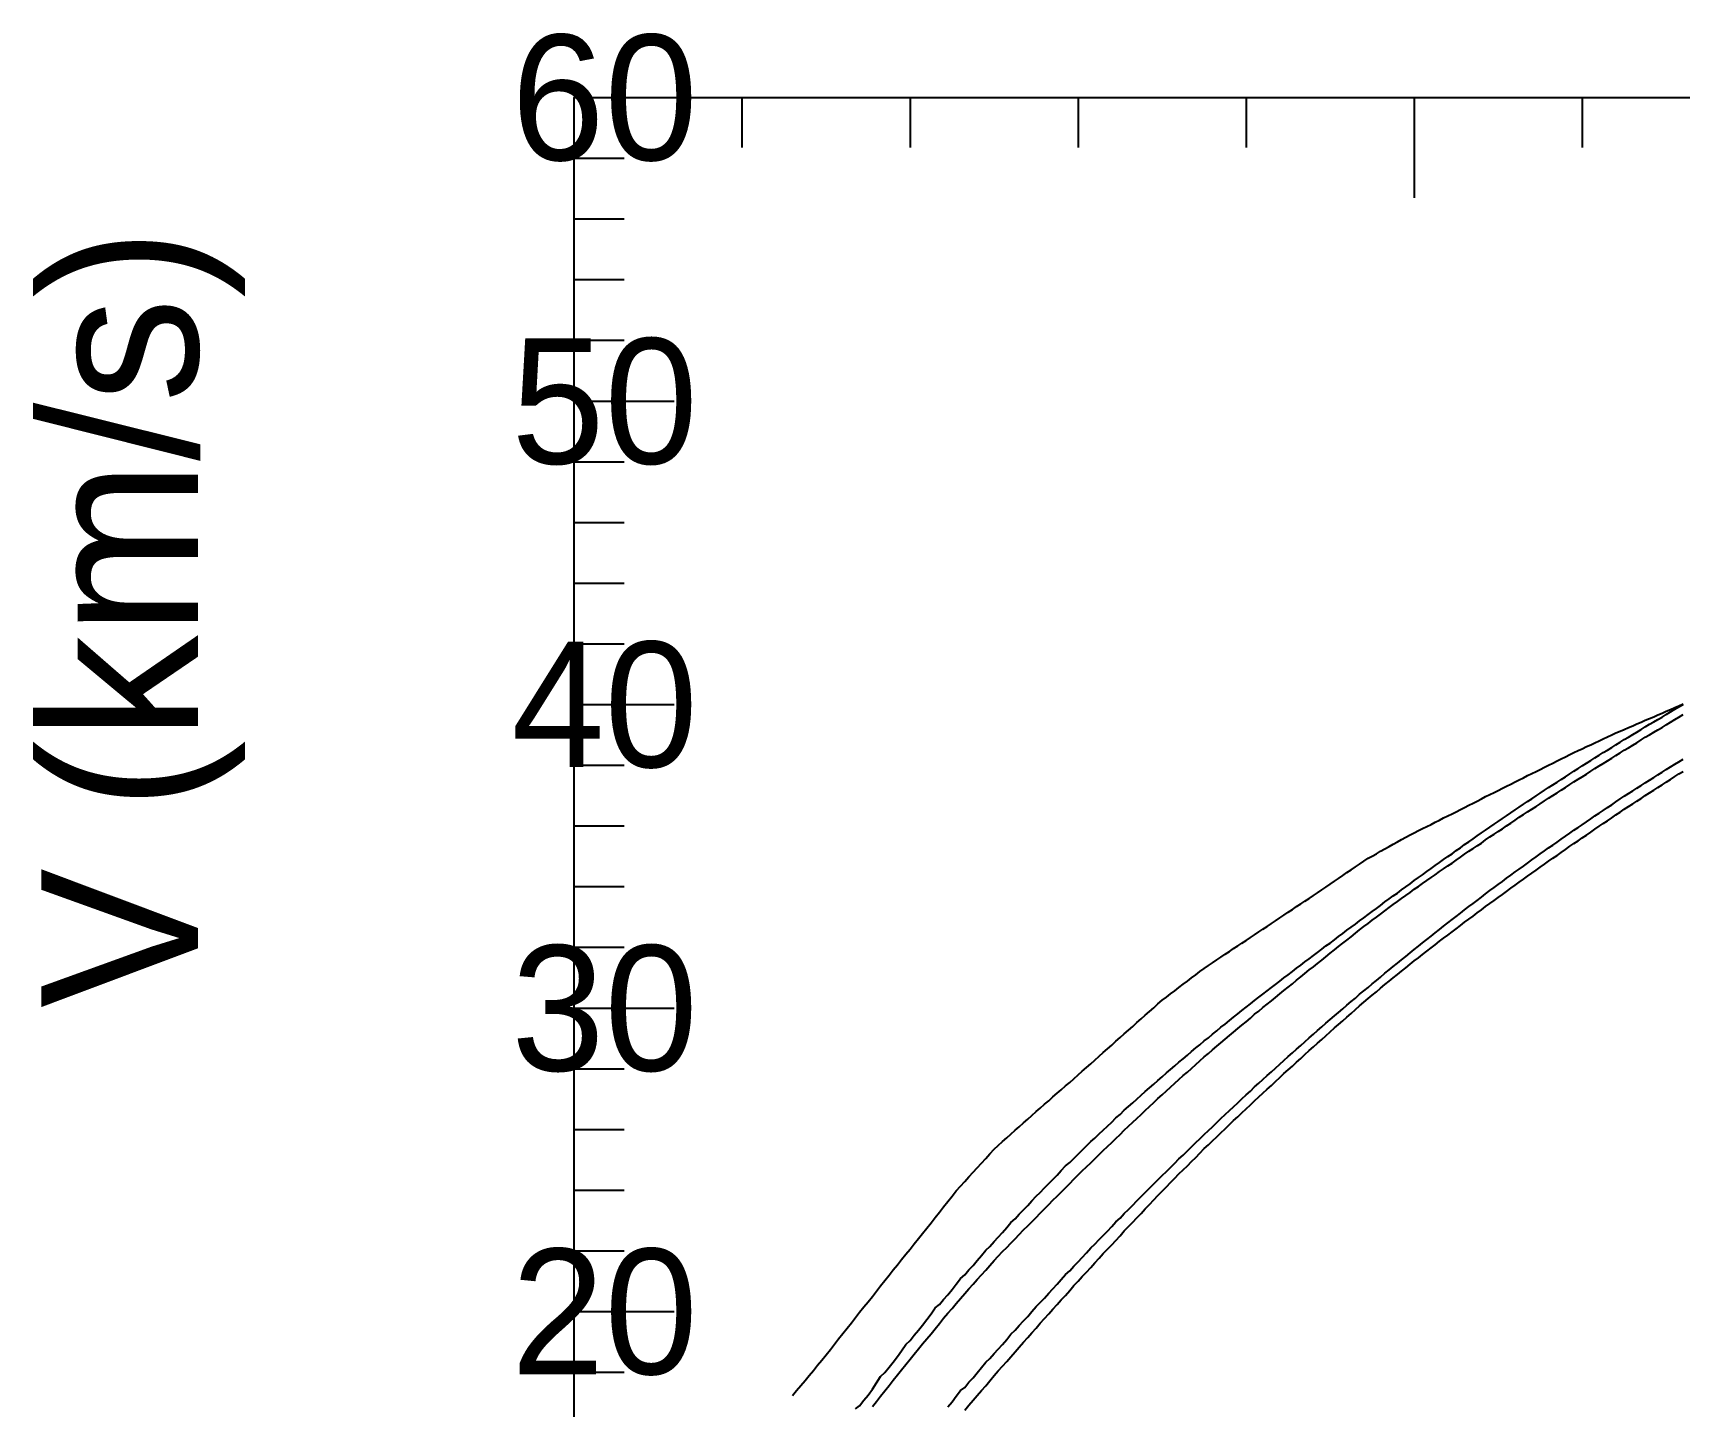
# Model space of a CAD drawing. Extents: x -35 to 179, y -35 to 142.
# Drawn here: x -34.5 to 70.5, y 32.7 to 120.3 of the extents above; entities that cross this region are included whole.
import ezdxf

# ---------------------------------------------------------------- set-up
doc = ezdxf.new("R2010")
doc.units = 0

msp = doc.modelspace()

# ---------------------------------------------------------------- linework, layer by layer
at = {"color": 0}
for p, q in [((10.72, 116.19), (10.72, 112.99)), ((21.45, 116.19), (21.45, 112.99)), ((32.17, 116.19), (32.17, 112.99)), ((42.9, 116.19), (42.9, 112.99)), ((53.62, 116.19), (53.62, 109.79)), ((64.35, 116.19), (64.35, 112.99)), ((0, 112.31), (3.2, 112.31)), ((0, 108.44), (3.2, 108.44)), ((0, 104.57), (3.2, 104.57)), ((0, 100.7), (3.2, 100.7)), ((0, 96.82), (6.4, 96.82)), ((0, 92.95), (3.2, 92.95)), ((0, 89.08), (3.2, 89.08)), ((0, 85.2), (3.2, 85.2)), ((0, 81.33), (3.2, 81.33)), ((0, 77.46), (6.4, 77.46)), ((0, 73.59), (3.2, 73.59)), ((0, 69.71), (3.2, 69.71)), ((0, 65.84), (3.2, 65.84)), ((0, 61.97), (3.2, 61.97)), ((0, 58.09), (6.4, 58.09)), ((0, 54.22), (3.2, 54.22)), ((0, 50.35), (3.2, 50.35)), ((0, 46.47), (3.2, 46.47)), ((0, 42.6), (3.2, 42.6)), ((0, 38.73), (6.4, 38.73)), ((0, 34.86), (3.2, 34.86))]:
    msp.add_line(p, q, dxfattribs=at)
msp.add_lwpolyline([(0, 0), (0, 116.19), (179.2, 116.19), (179.2, 0)], close=True, dxfattribs=at)
at = {"color": 6}
msp.add_lwpolyline([(13.94, 33.36), (14.21, 33.69), (14.48, 34.01), (14.75, 34.33), (15.01, 34.65), (15.28, 34.97), (15.55, 35.3), (15.82, 35.62), (16.09, 35.96), (16.36, 36.3), (16.62, 36.64), (16.89, 36.98), (17.16, 37.32), (17.43, 37.66), (17.7, 38), (17.96, 38.34), (18.23, 38.68), (18.5, 39.02), (18.77, 39.35), (19.04, 39.69), (19.3, 40.03), (19.57, 40.37), (19.84, 40.7), (20.11, 41.04), (20.38, 41.38), (20.65, 41.71), (20.91, 42.04), (21.18, 42.38), (21.45, 42.71), (21.72, 43.05), (21.99, 43.38), (22.25, 43.71), (22.52, 44.05), (22.79, 44.39), (23.06, 44.73), (23.33, 45.07), (23.59, 45.41), (23.86, 45.75), (24.13, 46.09), (24.4, 46.42), (24.67, 46.73), (24.94, 47.02), (25.2, 47.32), (25.47, 47.61), (25.74, 47.9), (26.01, 48.2), (26.28, 48.49), (26.54, 48.78), (26.81, 49.08), (27.08, 49.33), (27.35, 49.57), (27.62, 49.81), (27.88, 50.05), (28.15, 50.29), (28.42, 50.52), (28.69, 50.76), (28.96, 51), (29.23, 51.24), (29.49, 51.48), (29.76, 51.71), (30.03, 51.95), (30.3, 52.18), (30.57, 52.42), (30.83, 52.65), (31.1, 52.88), (31.37, 53.12), (31.64, 53.35), (31.91, 53.58), (32.17, 53.82), (32.44, 54.06), (32.71, 54.3), (32.98, 54.53), (33.25, 54.77), (33.52, 55.01), (33.78, 55.25), (34.05, 55.49), (34.32, 55.73), (34.59, 55.97), (34.86, 56.21), (35.12, 56.45), (35.39, 56.68), (35.66, 56.92), (35.93, 57.16), (36.2, 57.4), (36.46, 57.64), (36.73, 57.87), (37, 58.11), (37.27, 58.35), (37.54, 58.59), (37.81, 58.78), (38.07, 58.99), (38.34, 59.19), (38.61, 59.4), (38.88, 59.61), (39.15, 59.81), (39.41, 60.02), (39.68, 60.22), (39.95, 60.43), (40.22, 60.62), (40.49, 60.8), (40.75, 60.98), (41.02, 61.16), (41.29, 61.34), (41.56, 61.52), (41.83, 61.7), (42.1, 61.88), (42.36, 62.06), (42.63, 62.24), (42.9, 62.41), (43.17, 62.59), (43.44, 62.77), (43.7, 62.95), (43.97, 63.13), (44.24, 63.3), (44.51, 63.48), (44.78, 63.66), (45.04, 63.84), (45.31, 64.02), (45.58, 64.2), (45.85, 64.38), (46.12, 64.56), (46.39, 64.73), (46.65, 64.91), (46.92, 65.09), (47.19, 65.27), (47.46, 65.45), (47.73, 65.63), (47.99, 65.81), (48.26, 65.99), (48.53, 66.18), (48.8, 66.36), (49.07, 66.55), (49.33, 66.73), (49.6, 66.91), (49.87, 67.1), (50.14, 67.28), (50.41, 67.46), (50.68, 67.65), (50.94, 67.79), (51.21, 67.94), (51.48, 68.09), (51.75, 68.24), (52.02, 68.39), (52.28, 68.54), (52.55, 68.69), (52.82, 68.84), (53.09, 68.99), (53.36, 69.14), (53.62, 69.27), (53.89, 69.41), (54.16, 69.54), (54.43, 69.68), (54.7, 69.81), (54.97, 69.95), (55.23, 70.08), (55.5, 70.22), (55.77, 70.35), (56.04, 70.49), (56.31, 70.62), (56.57, 70.76), (56.84, 70.89), (57.11, 71.03), (57.38, 71.17), (57.65, 71.3), (57.91, 71.44), (58.18, 71.58), (58.45, 71.71), (58.72, 71.85), (58.99, 71.98), (59.26, 72.11), (59.52, 72.25), (59.79, 72.38), (60.06, 72.52), (60.33, 72.65), (60.6, 72.78), (60.86, 72.92), (61.13, 73.05), (61.4, 73.19), (61.67, 73.32), (61.94, 73.45), (62.2, 73.59), (62.47, 73.72), (62.74, 73.86), (63.01, 73.99), (63.28, 74.12), (63.55, 74.26), (63.81, 74.39), (64.08, 74.52), (64.35, 74.64), (64.62, 74.77), (64.89, 74.89), (65.15, 75.02), (65.42, 75.14), (65.69, 75.27), (65.96, 75.39), (66.23, 75.52), (66.49, 75.64), (66.76, 75.76), (67.03, 75.87), (67.3, 75.99), (67.57, 76.1), (67.84, 76.22), (68.1, 76.33), (68.37, 76.45), (68.64, 76.57), (68.91, 76.68), (69.18, 76.8), (69.44, 76.91), (69.71, 77.03), (69.98, 77.14), (70.25, 77.26), (70.52, 77.37), (70.78, 77.49)], dxfattribs=at)
at = {"color": 3}
for points in [[(17.96, 32.51), (18.23, 32.71), (18.5, 33.07), (18.77, 33.4), (19.04, 33.77), (19.3, 34.17), (19.57, 34.59), (19.84, 34.83), (20.11, 35.17), (20.38, 35.5), (20.65, 35.85), (20.91, 36.22), (21.18, 36.62), (21.45, 36.87), (21.72, 37.21), (21.99, 37.53), (22.25, 37.86), (22.52, 38.21), (22.79, 38.58), (23.06, 38.97), (23.33, 39.17), (23.59, 39.49), (23.86, 39.8), (24.13, 40.13), (24.4, 40.47), (24.67, 40.84), (24.94, 41.06), (25.2, 41.38), (25.47, 41.67), (25.74, 41.98), (26.01, 42.31), (26.28, 42.65), (26.54, 42.88), (26.81, 43.2), (27.08, 43.47), (27.35, 43.77), (27.62, 44.08), (27.88, 44.4), (28.15, 44.64), (28.42, 44.93), (28.69, 45.21), (28.96, 45.49), (29.23, 45.78), (29.49, 46.09), (29.76, 46.33), (30.03, 46.61), (30.3, 46.89), (30.57, 47.15), (30.83, 47.43), (31.1, 47.72), (31.37, 48.02), (31.64, 48.23), (31.91, 48.5), (32.17, 48.76), (32.44, 49.02), (32.71, 49.29), (32.98, 49.58), (33.25, 49.79), (33.52, 50.06), (33.78, 50.3), (34.05, 50.55), (34.32, 50.81), (34.59, 51.08), (34.86, 51.3), (35.12, 51.57), (35.39, 51.8), (35.66, 52.04), (35.93, 52.28), (36.2, 52.54), (36.46, 52.76), (36.73, 53), (37, 53.24), (37.27, 53.47), (37.54, 53.71), (37.81, 53.95), (38.07, 54.17), (38.34, 54.4), (38.61, 54.64), (38.88, 54.86), (39.15, 55.08), (39.41, 55.32), (39.68, 55.56), (39.95, 55.75), (40.22, 55.99), (40.49, 56.2), (40.75, 56.42), (41.02, 56.64), (41.29, 56.87), (41.56, 57.07), (41.83, 57.3), (42.1, 57.51), (42.36, 57.72), (42.63, 57.93), (42.9, 58.15), (43.17, 58.35), (43.44, 58.58), (43.7, 58.78), (43.97, 58.98), (44.24, 59.19), (44.51, 59.4), (44.78, 59.6), (45.04, 59.81), (45.31, 60.02), (45.58, 60.22), (45.85, 60.42), (46.12, 60.63), (46.39, 60.83), (46.65, 61.03), (46.92, 61.24), (47.19, 61.44), (47.46, 61.64), (47.73, 61.84), (47.99, 62.05), (48.26, 62.24), (48.53, 62.45), (48.8, 62.65), (49.07, 62.84), (49.33, 63.05), (49.6, 63.25), (49.87, 63.45), (50.14, 63.66), (50.41, 63.85), (50.68, 64.05), (50.94, 64.25), (51.21, 64.45), (51.48, 64.64), (51.75, 64.86), (52.02, 65.05), (52.28, 65.24), (52.55, 65.43), (52.82, 65.63), (53.09, 65.83), (53.36, 66.02), (53.62, 66.22), (53.89, 66.41), (54.16, 66.6), (54.43, 66.8), (54.7, 66.99), (54.97, 67.18), (55.23, 67.38), (55.5, 67.57), (55.77, 67.75), (56.04, 67.94), (56.31, 68.14), (56.57, 68.32), (56.84, 68.52), (57.11, 68.7), (57.38, 68.89), (57.65, 69.07), (57.91, 69.26), (58.18, 69.44), (58.45, 69.64), (58.72, 69.82), (58.99, 70), (59.26, 70.18), (59.52, 70.36), (59.79, 70.54), (60.06, 70.74), (60.33, 70.91), (60.6, 71.09), (60.86, 71.26), (61.13, 71.44), (61.4, 71.62), (61.67, 71.8), (61.94, 71.99), (62.2, 72.16), (62.47, 72.33), (62.74, 72.5), (63.01, 72.68), (63.28, 72.85), (63.55, 73.03), (63.81, 73.2), (64.08, 73.37), (64.35, 73.54), (64.62, 73.71), (64.89, 73.88), (65.15, 74.06), (65.42, 74.22), (65.69, 74.39), (65.96, 74.55), (66.23, 74.72), (66.49, 74.89), (66.76, 75.06), (67.03, 75.22), (67.3, 75.38), (67.57, 75.54), (67.84, 75.7), (68.1, 75.87), (68.37, 76.04), (68.64, 76.2), (68.91, 76.35), (69.18, 76.51), (69.44, 76.66), (69.71, 76.83), (69.98, 76.98), (70.25, 77.15), (70.52, 77.3), (70.78, 77.45)], [(23.86, 32.64), (24.13, 32.97), (24.4, 33.32), (24.67, 33.69), (24.94, 33.89), (25.2, 34.21), (25.47, 34.5), (25.74, 34.81), (26.01, 35.15), (26.28, 35.5), (26.54, 35.73), (26.81, 36.05), (27.08, 36.33), (27.35, 36.63), (27.62, 36.95), (27.88, 37.29), (28.15, 37.53), (28.42, 37.83), (28.69, 38.13), (28.96, 38.42), (29.23, 38.73), (29.49, 39.05), (29.76, 39.3), (30.03, 39.59), (30.3, 39.89), (30.57, 40.17), (30.83, 40.47), (31.1, 40.78), (31.37, 41.1), (31.64, 41.32), (31.91, 41.62), (32.17, 41.89), (32.44, 42.18), (32.71, 42.48), (32.98, 42.79), (33.25, 43.02), (33.52, 43.32), (33.78, 43.58), (34.05, 43.86), (34.32, 44.15), (34.59, 44.45), (34.86, 44.69), (35.12, 44.98), (35.39, 45.24), (35.66, 45.51), (35.93, 45.79), (36.2, 46.07), (36.46, 46.32), (36.73, 46.59), (37, 46.87), (37.27, 47.13), (37.54, 47.4), (37.81, 47.67), (38.07, 47.92), (38.34, 48.19), (38.61, 48.46), (38.88, 48.71), (39.15, 48.97), (39.41, 49.24), (39.68, 49.52), (39.95, 49.75), (40.22, 50.02), (40.49, 50.27), (40.75, 50.52), (41.02, 50.78), (41.29, 51.05), (41.56, 51.29), (41.83, 51.56), (42.1, 51.79), (42.36, 52.04), (42.63, 52.3), (42.9, 52.55), (43.17, 52.79), (43.44, 53.06), (43.7, 53.29), (43.97, 53.53), (44.24, 53.78), (44.51, 54.03), (44.78, 54.26), (45.04, 54.5), (45.31, 54.75), (45.58, 54.99), (45.85, 55.23), (46.12, 55.47), (46.39, 55.7), (46.65, 55.94), (46.92, 56.19), (47.19, 56.42), (47.46, 56.65), (47.73, 56.89), (47.99, 57.13), (48.26, 57.35), (48.53, 57.59), (48.8, 57.81), (49.07, 58.04), (49.33, 58.27), (49.6, 58.51), (49.87, 58.73), (50.14, 58.97), (50.41, 59.18), (50.68, 59.4), (50.94, 59.63), (51.21, 59.85), (51.48, 60.07), (51.75, 60.31), (52.02, 60.52), (52.28, 60.74), (52.55, 60.95), (52.82, 61.17), (53.09, 61.39), (53.36, 61.61), (53.62, 61.83), (53.89, 62.04), (54.16, 62.25), (54.43, 62.47), (54.7, 62.68), (54.97, 62.89), (55.23, 63.11), (55.5, 63.31), (55.77, 63.52), (56.04, 63.73), (56.31, 63.94), (56.57, 64.14), (56.84, 64.36), (57.11, 64.56), (57.38, 64.76), (57.65, 64.96), (57.91, 65.17), (58.18, 65.37), (58.45, 65.58), (58.72, 65.78), (58.99, 65.97), (59.26, 66.17), (59.52, 66.37), (59.79, 66.56), (60.06, 66.78), (60.33, 66.96), (60.6, 67.15), (60.86, 67.34), (61.13, 67.54), (61.4, 67.73), (61.67, 67.92), (61.94, 68.12), (62.2, 68.31), (62.47, 68.49), (62.74, 68.68), (63.01, 68.87), (63.28, 69.06), (63.55, 69.25), (63.81, 69.43), (64.08, 69.61), (64.35, 69.79), (64.62, 69.98), (64.89, 70.16), (65.15, 70.36), (65.42, 70.53), (65.69, 70.7), (65.96, 70.88), (66.23, 71.06), (66.49, 71.24), (66.76, 71.43), (67.03, 71.6), (67.3, 71.77), (67.57, 71.94), (67.84, 72.11), (68.1, 72.29), (68.37, 72.47), (68.64, 72.64), (68.91, 72.8), (69.18, 72.97), (69.44, 73.14), (69.71, 73.31), (69.98, 73.48), (70.25, 73.65), (70.52, 73.81), (70.78, 73.97)]]:
    msp.add_lwpolyline(points, dxfattribs=at)
at = {"color": 4}
for points in [[(19.04, 32.66), (19.3, 32.99), (19.57, 33.32), (19.84, 33.67), (20.11, 34.01), (20.38, 34.35), (20.65, 34.68), (20.91, 35.01), (21.18, 35.34), (21.45, 35.68), (21.72, 36.01), (21.99, 36.35), (22.25, 36.67), (22.52, 36.99), (22.79, 37.31), (23.06, 37.63), (23.33, 37.97), (23.59, 38.31), (23.86, 38.62), (24.13, 38.93), (24.4, 39.25), (24.67, 39.55), (24.94, 39.87), (25.2, 40.18), (25.47, 40.48), (25.74, 40.77), (26.01, 41.07), (26.28, 41.36), (26.54, 41.67), (26.81, 41.98), (27.08, 42.27), (27.35, 42.55), (27.62, 42.82), (27.88, 43.09), (28.15, 43.37), (28.42, 43.65), (28.69, 43.93), (28.96, 44.2), (29.23, 44.46), (29.49, 44.73), (29.76, 45.01), (30.03, 45.28), (30.3, 45.56), (30.57, 45.83), (30.83, 46.09), (31.1, 46.35), (31.37, 46.62), (31.64, 46.9), (31.91, 47.18), (32.17, 47.44), (32.44, 47.7), (32.71, 47.95), (32.98, 48.21), (33.25, 48.48), (33.52, 48.75), (33.78, 49.01), (34.05, 49.26), (34.32, 49.51), (34.59, 49.76), (34.86, 50.03), (35.12, 50.3), (35.39, 50.55), (35.66, 50.8), (35.93, 51.05), (36.2, 51.29), (36.46, 51.56), (36.73, 51.81), (37, 52.07), (37.27, 52.31), (37.54, 52.56), (37.81, 52.8), (38.07, 53.05), (38.34, 53.29), (38.61, 53.54), (38.88, 53.78), (39.15, 54.01), (39.41, 54.24), (39.68, 54.48), (39.95, 54.73), (40.22, 54.98), (40.49, 55.2), (40.75, 55.42), (41.02, 55.65), (41.29, 55.87), (41.56, 56.11), (41.83, 56.34), (42.1, 56.56), (42.36, 56.78), (42.63, 57), (42.9, 57.22), (43.17, 57.45), (43.44, 57.69), (43.7, 57.9), (43.97, 58.12), (44.24, 58.33), (44.51, 58.55), (44.78, 58.77), (45.04, 58.99), (45.31, 59.22), (45.58, 59.43), (45.85, 59.64), (46.12, 59.86), (46.39, 60.08), (46.65, 60.3), (46.92, 60.52), (47.19, 60.73), (47.46, 60.94), (47.73, 61.15), (47.99, 61.36), (48.26, 61.59), (48.53, 61.81), (48.8, 62.02), (49.07, 62.22), (49.33, 62.43), (49.6, 62.64), (49.87, 62.86), (50.14, 63.08), (50.41, 63.29), (50.68, 63.49), (50.94, 63.69), (51.21, 63.88), (51.48, 64.09), (51.75, 64.3), (52.02, 64.5), (52.28, 64.69), (52.55, 64.88), (52.82, 65.07), (53.09, 65.27), (53.36, 65.47), (53.62, 65.67), (53.89, 65.85), (54.16, 66.04), (54.43, 66.22), (54.7, 66.42), (54.97, 66.6), (55.23, 66.8), (55.5, 66.98), (55.77, 67.16), (56.04, 67.34), (56.31, 67.52), (56.57, 67.72), (56.84, 67.91), (57.11, 68.09), (57.38, 68.27), (57.65, 68.45), (57.91, 68.62), (58.18, 68.82), (58.45, 69.01), (58.72, 69.18), (58.99, 69.36), (59.26, 69.53), (59.52, 69.71), (59.79, 69.89), (60.06, 70.08), (60.33, 70.26), (60.6, 70.43), (60.86, 70.6), (61.13, 70.77), (61.4, 70.95), (61.67, 71.13), (61.94, 71.31), (62.2, 71.48), (62.47, 71.65), (62.74, 71.82), (63.01, 72), (63.28, 72.17), (63.55, 72.35), (63.81, 72.52), (64.08, 72.69), (64.35, 72.85), (64.62, 73.02), (64.89, 73.2), (65.15, 73.38), (65.42, 73.54), (65.69, 73.7), (65.96, 73.87), (66.23, 74.03), (66.49, 74.21), (66.76, 74.38), (67.03, 74.54), (67.3, 74.7), (67.57, 74.86), (67.84, 75.02), (68.1, 75.2), (68.37, 75.37), (68.64, 75.53), (68.91, 75.69), (69.18, 75.84), (69.44, 76), (69.71, 76.17), (69.98, 76.33), (70.25, 76.5), (70.52, 76.65), (70.78, 76.81)], [(24.94, 32.43), (25.2, 32.76), (25.47, 33.07), (25.74, 33.38), (26.01, 33.68), (26.28, 33.99), (26.54, 34.31), (26.81, 34.64), (27.08, 34.94), (27.35, 35.24), (27.62, 35.54), (27.88, 35.84), (28.15, 36.16), (28.42, 36.46), (28.69, 36.78), (28.96, 37.08), (29.23, 37.37), (29.49, 37.67), (29.76, 37.98), (30.03, 38.28), (30.3, 38.59), (30.57, 38.88), (30.83, 39.18), (31.1, 39.47), (31.37, 39.76), (31.64, 40.07), (31.91, 40.38), (32.17, 40.67), (32.44, 40.96), (32.71, 41.24), (32.98, 41.53), (33.25, 41.83), (33.52, 42.14), (33.78, 42.42), (34.05, 42.7), (34.32, 42.98), (34.59, 43.26), (34.86, 43.56), (35.12, 43.87), (35.39, 44.15), (35.66, 44.42), (35.93, 44.7), (36.2, 44.98), (36.46, 45.28), (36.73, 45.56), (37, 45.85), (37.27, 46.13), (37.54, 46.4), (37.81, 46.68), (38.07, 46.95), (38.34, 47.23), (38.61, 47.51), (38.88, 47.77), (39.15, 48.03), (39.41, 48.3), (39.68, 48.56), (39.95, 48.84), (40.22, 49.12), (40.49, 49.37), (40.75, 49.62), (41.02, 49.88), (41.29, 50.12), (41.56, 50.39), (41.83, 50.66), (42.1, 50.91), (42.36, 51.16), (42.63, 51.4), (42.9, 51.65), (43.17, 51.91), (43.44, 52.18), (43.7, 52.42), (43.97, 52.66), (44.24, 52.91), (44.51, 53.15), (44.78, 53.41), (45.04, 53.65), (45.31, 53.91), (45.58, 54.15), (45.85, 54.39), (46.12, 54.63), (46.39, 54.88), (46.65, 55.12), (46.92, 55.38), (47.19, 55.61), (47.46, 55.85), (47.73, 56.08), (47.99, 56.31), (48.26, 56.57), (48.53, 56.82), (48.8, 57.05), (49.07, 57.28), (49.33, 57.51), (49.6, 57.74), (49.87, 57.99), (50.14, 58.23), (50.41, 58.46), (50.68, 58.69), (50.94, 58.91), (51.21, 59.13), (51.48, 59.36), (51.75, 59.59), (52.02, 59.8), (52.28, 60.02), (52.55, 60.23), (52.82, 60.44), (53.09, 60.66), (53.36, 60.88), (53.62, 61.1), (53.89, 61.3), (54.16, 61.51), (54.43, 61.71), (54.7, 61.93), (54.97, 62.13), (55.23, 62.35), (55.5, 62.55), (55.77, 62.75), (56.04, 62.95), (56.31, 63.14), (56.57, 63.36), (56.84, 63.57), (57.11, 63.77), (57.38, 63.96), (57.65, 64.16), (57.91, 64.35), (58.18, 64.56), (58.45, 64.77), (58.72, 64.96), (58.99, 65.15), (59.26, 65.34), (59.52, 65.53), (59.79, 65.74), (60.06, 65.94), (60.33, 66.13), (60.6, 66.32), (60.86, 66.5), (61.13, 66.69), (61.4, 66.89), (61.67, 67.08), (61.94, 67.28), (62.2, 67.46), (62.47, 67.65), (62.74, 67.83), (63.01, 68.02), (63.28, 68.21), (63.55, 68.41), (63.81, 68.59), (64.08, 68.77), (64.35, 68.95), (64.62, 69.13), (64.89, 69.32), (65.15, 69.51), (65.42, 69.69), (65.69, 69.87), (65.96, 70.04), (66.23, 70.22), (66.49, 70.41), (66.76, 70.59), (67.03, 70.77), (67.3, 70.94), (67.57, 71.11), (67.84, 71.28), (68.1, 71.47), (68.37, 71.65), (68.64, 71.82), (68.91, 71.99), (69.18, 72.16), (69.44, 72.33), (69.71, 72.51), (69.98, 72.68), (70.25, 72.86), (70.52, 73.03), (70.78, 73.19)]]:
    msp.add_lwpolyline(points, dxfattribs=at)

# ---------------------------------------------------------------- texts
at = {"color": 0}
for s, p in [('60', (-4, 112.19)), ('50', (-4, 92.82)), ('40', (-4, 73.46)), ('30', (-4, 54.09)), ('20', (-4, 34.73))]:
    msp.add_text(s, height=8, dxfattribs=at).set_placement(p)
msp.add_text('V (km/s)', height=10, rotation=90, dxfattribs=at).set_placement((-24, 58.09))

doc.saveas('drawing.dxf')
